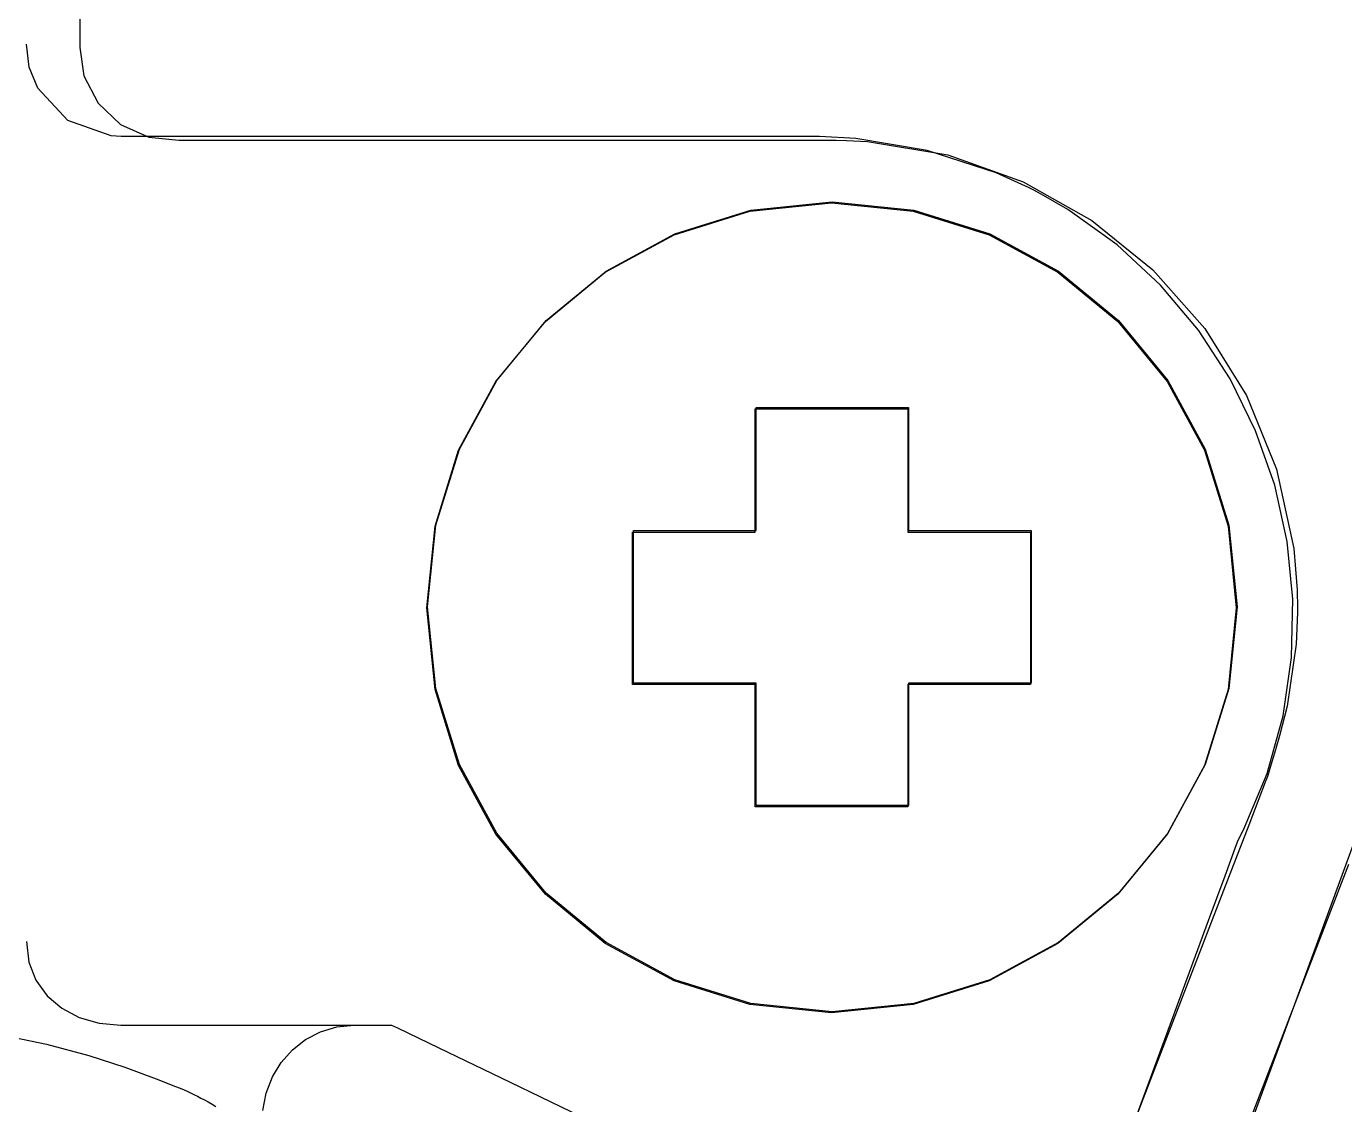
# Model space of a CAD drawing. Extents: x 1 to 47.7, y 0.2 to 35.
# Drawn here: x 36.9824 to 37.4138, y 11.4403 to 11.7931 of the extents above; entities that cross this region are included whole.
import ezdxf

# ---------------------------------------------------------------- set-up
doc = ezdxf.new("R2010")
doc.units = 0
doc.header["$MEASUREMENT"] = 0
for name, color, linetype in [('5_1___24__TARGET_LEDS___12', 7, 'CONTINUOUS'), ('6_1__EMPTY_IO_BOARD_POSITI', 7, 'CONTINUOUS'), ('6_2___8__INDEPENDENT_INPUT', 7, 'CONTINUOUS'), ('6_3___8__OPTOISO_INDEPENDE', 7, 'CONTINUOUS'), ('6_4___24__OPTOISO_INDEPEND', 7, 'CONTINUOUS'), ('6_5___8__INDEPENDENT_INPUT', 7, 'CONTINUOUS'), ('6_6___8__INDEPENDENT_INPUT', 7, 'CONTINUOUS'), ('6_7___8__OPTOISO_INDEPENDE', 7, 'CONTINUOUS'), ('6_8___8__OPTOISO_INDEPENDE', 7, 'CONTINUOUS')]:
    doc.layers.add(name, color=color, linetype=linetype)

msp = doc.modelspace()

# ---------------------------------------------------------------- linework, layer by layer
at = {"layer": '5_1___24__TARGET_LEDS___12'}
for points in [[(37.33613, 11.41043), (37.35414, 11.45939), (37.36229, 11.48156), (37.36928, 11.50057), (37.37466, 11.51521), (37.37799, 11.52424), (37.37874, 11.52629), (37.37886, 11.52662), (37.38071, 11.53025), (37.38842, 11.54867), (37.39364, 11.56752), (37.39643, 11.58659), (37.39687, 11.60566), (37.39501, 11.62453), (37.39092, 11.64298), (37.38467, 11.66081), (37.37632, 11.6778), (37.36593, 11.69374), (37.35358, 11.70843), (37.33932, 11.72164), (37.32322, 11.73317), (37.3145, 11.73824), (37.31191, 11.7396), (37.31058, 11.74028), (37.29976, 11.74519), (37.27721, 11.75253), (37.2538, 11.75645), (37.2419, 11.75708), (37.23807, 11.7571), (37.22979, 11.7571), (37.2153, 11.7571), (37.19589, 11.7571), (37.17285, 11.7571), (37.14748, 11.7571), (37.09494, 11.7571), (37.07035, 11.7571), (37.0486, 11.7571), (37.03101, 11.7571), (37.01884, 11.7571), (37.01342, 11.7571), (37.01009, 11.75726), (36.99599, 11.76225), (36.9861, 11.77289), (36.98335, 11.77973), (36.98238, 11.78726)], [(37.22118, 11.62814), (37.22118, 11.66845), (37.27112, 11.66845), (37.27112, 11.62814), (37.31126, 11.62814), (37.31126, 11.5782), (37.27112, 11.5782), (37.27112, 11.53824), (37.22118, 11.53824), (37.22118, 11.5782), (37.18103, 11.5782), (37.18103, 11.62814), (37.22118, 11.62814)], [(37.42297, 11.54262), (37.40568, 11.49561), (37.38767, 11.44665), (37.37952, 11.42449)], [(36.98238, 11.4937), (36.98319, 11.48694), (36.98552, 11.48099), (36.98916, 11.47593), (36.99394, 11.47186), (36.99967, 11.46884), (37.00617, 11.46697), (37.01325, 11.46633), (37.01749, 11.46633), (37.02841, 11.46633), (37.04334, 11.46633), (37.05961, 11.46633), (37.07454, 11.46633), (37.08546, 11.46633), (37.08969, 11.46633)], [(36.97259, 11.46343), (36.98897, 11.46008), (37.00279, 11.45641), (37.01457, 11.45259), (37.02485, 11.44878), (37.03117, 11.4463), (37.03267, 11.44568), (37.034, 11.44512), (37.03519, 11.44459), (37.0363, 11.44408), (37.03737, 11.44357), (37.03843, 11.44305), (37.03952, 11.44248), (37.04069, 11.44187), (37.04192, 11.4412), (37.04315, 11.44049), (37.04438, 11.43974)], [(37.0598, 11.43841), (37.06086, 11.44411), (37.06289, 11.44938), (37.06578, 11.45413), (37.06943, 11.45825), (37.07375, 11.46163), (37.07862, 11.46417), (37.08396, 11.46577), (37.08967, 11.46633), (37.09014, 11.46633), (37.0914, 11.46633), (37.0932, 11.46633), (37.09531, 11.46633), (37.09747, 11.46633), (37.09946, 11.46633), (37.10102, 11.46633), (37.10191, 11.46633), (37.10389, 11.46544), (37.11732, 11.45895), (37.14071, 11.44766), (37.17044, 11.43331)]]:
    msp.add_lwpolyline(points, dxfattribs=at)
msp.add_lwpolyline([(37.3786, 11.60317), (37.3759, 11.57647), (37.36819, 11.55161), (37.35597, 11.5291), (37.3398, 11.5095), (37.3202, 11.49332), (37.2977, 11.48111), (37.27283, 11.47339), (37.24614, 11.4707), (37.21944, 11.47339), (37.19458, 11.48111), (37.17208, 11.49332), (37.15247, 11.5095), (37.1363, 11.5291), (37.12409, 11.55161), (37.11637, 11.57647), (37.11368, 11.60317), (37.11637, 11.62987), (37.12409, 11.65473), (37.1363, 11.67724), (37.15247, 11.69684), (37.17208, 11.71302), (37.19458, 11.72523), (37.21944, 11.73295), (37.24614, 11.73564), (37.27283, 11.73295), (37.2977, 11.72523), (37.3202, 11.71302), (37.3398, 11.69684), (37.35597, 11.67724), (37.36819, 11.65473), (37.3759, 11.62987)], close=True, dxfattribs=at)
at = {"layer": '6_1__EMPTY_IO_BOARD_POSITI'}
for points in [[(36.99989, 11.80445), (36.99989, 11.79226), (36.99989, 11.7862), (37.00124, 11.77696), (37.00587, 11.76794), (37.01314, 11.761), (37.02241, 11.75681), (37.03231, 11.75586), (37.03809, 11.75586), (37.04684, 11.75586), (37.05813, 11.75586), (37.07154, 11.75586), (37.10302, 11.75586), (37.13789, 11.75586), (37.17276, 11.75586), (37.20425, 11.75586), (37.21765, 11.75586), (37.22894, 11.75586), (37.23769, 11.75586), (37.24347, 11.75586), (37.24585, 11.75586), (37.24737, 11.75585), (37.2508, 11.75578), (37.25761, 11.75541), (37.28395, 11.75102), (37.30858, 11.74228), (37.33108, 11.72962), (37.35103, 11.71346), (37.36803, 11.69422), (37.38165, 11.67233), (37.39149, 11.6482), (37.39713, 11.62227), (37.39825, 11.60875), (37.39836, 11.60268), (37.39835, 11.60136), (37.3979, 11.59095), (37.39495, 11.57073), (37.3925, 11.56095), (37.39126, 11.55684), (37.39115, 11.55645), (37.38968, 11.55141), (37.38859, 11.54769), (37.38859, 11.54769), (37.38785, 11.54578), (37.38574, 11.54032), (37.38243, 11.53175), (37.37809, 11.52052), (37.37288, 11.50704), (37.36697, 11.49177), (37.35374, 11.45755), (37.32633, 11.38664)], [(37.22092, 11.62766), (37.22092, 11.66797), (37.27086, 11.66797), (37.27086, 11.62766), (37.31101, 11.62766), (37.31101, 11.57772), (37.27086, 11.57772), (37.27086, 11.53776), (37.22092, 11.53776), (37.22092, 11.57772), (37.18078, 11.57772), (37.18078, 11.62766), (37.22092, 11.62766)], [(37.37458, 11.41383), (37.38781, 11.44804), (37.41523, 11.51896)]]:
    msp.add_lwpolyline(points, dxfattribs=at)
msp.add_lwpolyline([(37.37835, 11.60287), (37.37566, 11.57617), (37.36794, 11.5513), (37.35573, 11.5288), (37.33956, 11.50919), (37.31995, 11.49302), (37.29745, 11.4808), (37.27259, 11.47308), (37.24589, 11.47039), (37.2192, 11.47308), (37.19433, 11.4808), (37.17183, 11.49302), (37.15223, 11.50919), (37.13605, 11.5288), (37.12384, 11.5513), (37.11612, 11.57617), (37.11343, 11.60287), (37.11612, 11.62956), (37.12384, 11.65443), (37.13605, 11.67693), (37.15223, 11.69654), (37.17183, 11.71271), (37.19433, 11.72493), (37.2192, 11.73265), (37.24589, 11.73534), (37.27259, 11.73265), (37.29745, 11.72493), (37.31995, 11.71271), (37.33956, 11.69654), (37.35573, 11.67693), (37.36794, 11.65443), (37.37566, 11.62956)], close=True, dxfattribs=at)
at = {"layer": '6_2___8__INDEPENDENT_INPUT'}
for points in [[(37.33613, 11.41043), (37.35414, 11.45939), (37.36229, 11.48156), (37.36928, 11.50057), (37.37466, 11.51521), (37.37799, 11.52424), (37.37874, 11.52629), (37.37886, 11.52662), (37.38071, 11.53025), (37.38842, 11.54867), (37.39364, 11.56752), (37.39643, 11.58659), (37.39687, 11.60566), (37.39501, 11.62453), (37.39092, 11.64298), (37.38467, 11.66081), (37.37632, 11.6778), (37.36593, 11.69374), (37.35358, 11.70843), (37.33932, 11.72164), (37.32322, 11.73317), (37.3145, 11.73824), (37.31191, 11.7396), (37.31058, 11.74028), (37.29976, 11.74519), (37.27721, 11.75253), (37.2538, 11.75645), (37.2419, 11.75708), (37.23807, 11.7571), (37.22979, 11.7571), (37.2153, 11.7571), (37.19589, 11.7571), (37.17285, 11.7571), (37.14748, 11.7571), (37.09494, 11.7571), (37.07035, 11.7571), (37.0486, 11.7571), (37.03101, 11.7571), (37.01884, 11.7571), (37.01342, 11.7571), (37.01009, 11.75726), (36.99599, 11.76225), (36.9861, 11.77289), (36.98335, 11.77973), (36.98238, 11.78726)], [(37.22118, 11.62814), (37.22118, 11.66845), (37.27112, 11.66845), (37.27112, 11.62814), (37.31126, 11.62814), (37.31126, 11.5782), (37.27112, 11.5782), (37.27112, 11.53824), (37.22118, 11.53824), (37.22118, 11.5782), (37.18103, 11.5782), (37.18103, 11.62814), (37.22118, 11.62814)], [(37.42297, 11.54262), (37.40568, 11.49561), (37.38767, 11.44665), (37.37952, 11.42449)], [(36.98238, 11.4937), (36.98319, 11.48694), (36.98552, 11.48099), (36.98916, 11.47593), (36.99394, 11.47186), (36.99967, 11.46884), (37.00617, 11.46697), (37.01325, 11.46633), (37.01749, 11.46633), (37.02841, 11.46633), (37.04334, 11.46633), (37.05961, 11.46633), (37.07454, 11.46633), (37.08546, 11.46633), (37.08969, 11.46633)], [(36.97259, 11.46343), (36.98897, 11.46008), (37.00279, 11.45641), (37.01457, 11.45259), (37.02485, 11.44878), (37.03117, 11.4463), (37.03267, 11.44568), (37.034, 11.44512), (37.03519, 11.44459), (37.0363, 11.44408), (37.03737, 11.44357), (37.03843, 11.44305), (37.03952, 11.44248), (37.04069, 11.44187), (37.04192, 11.4412), (37.04315, 11.44049), (37.04438, 11.43974)], [(37.0598, 11.43841), (37.06086, 11.44411), (37.06289, 11.44938), (37.06578, 11.45413), (37.06943, 11.45825), (37.07375, 11.46163), (37.07862, 11.46417), (37.08396, 11.46577), (37.08967, 11.46633), (37.09014, 11.46633), (37.0914, 11.46633), (37.0932, 11.46633), (37.09531, 11.46633), (37.09747, 11.46633), (37.09946, 11.46633), (37.10102, 11.46633), (37.10191, 11.46633), (37.10389, 11.46544), (37.11732, 11.45895), (37.14071, 11.44766), (37.17044, 11.43331)]]:
    msp.add_lwpolyline(points, dxfattribs=at)
msp.add_lwpolyline([(37.3786, 11.60317), (37.3759, 11.57647), (37.36819, 11.55161), (37.35597, 11.5291), (37.3398, 11.5095), (37.3202, 11.49332), (37.2977, 11.48111), (37.27283, 11.47339), (37.24614, 11.4707), (37.21944, 11.47339), (37.19458, 11.48111), (37.17208, 11.49332), (37.15247, 11.5095), (37.1363, 11.5291), (37.12409, 11.55161), (37.11637, 11.57647), (37.11368, 11.60317), (37.11637, 11.62987), (37.12409, 11.65473), (37.1363, 11.67724), (37.15247, 11.69684), (37.17208, 11.71302), (37.19458, 11.72523), (37.21944, 11.73295), (37.24614, 11.73564), (37.27283, 11.73295), (37.2977, 11.72523), (37.3202, 11.71302), (37.3398, 11.69684), (37.35597, 11.67724), (37.36819, 11.65473), (37.3759, 11.62987)], close=True, dxfattribs=at)
at = {"layer": '6_3___8__OPTOISO_INDEPENDE'}
for points in [[(37.33613, 11.41043), (37.35414, 11.45939), (37.36229, 11.48156), (37.36928, 11.50057), (37.37466, 11.51521), (37.37799, 11.52424), (37.37874, 11.52629), (37.37886, 11.52662), (37.38071, 11.53025), (37.38842, 11.54867), (37.39364, 11.56752), (37.39643, 11.58659), (37.39687, 11.60566), (37.39501, 11.62453), (37.39092, 11.64298), (37.38467, 11.66081), (37.37632, 11.6778), (37.36593, 11.69374), (37.35358, 11.70843), (37.33932, 11.72164), (37.32322, 11.73317), (37.3145, 11.73824), (37.31191, 11.7396), (37.31058, 11.74028), (37.29976, 11.74519), (37.27721, 11.75253), (37.2538, 11.75645), (37.2419, 11.75708), (37.23807, 11.7571), (37.22979, 11.7571), (37.2153, 11.7571), (37.19589, 11.7571), (37.17285, 11.7571), (37.14748, 11.7571), (37.09494, 11.7571), (37.07035, 11.7571), (37.0486, 11.7571), (37.03101, 11.7571), (37.01884, 11.7571), (37.01342, 11.7571), (37.01009, 11.75726), (36.99599, 11.76225), (36.9861, 11.77289), (36.98335, 11.77973), (36.98238, 11.78726)], [(37.22118, 11.62814), (37.22118, 11.66845), (37.27112, 11.66845), (37.27112, 11.62814), (37.31126, 11.62814), (37.31126, 11.5782), (37.27112, 11.5782), (37.27112, 11.53824), (37.22118, 11.53824), (37.22118, 11.5782), (37.18103, 11.5782), (37.18103, 11.62814), (37.22118, 11.62814)], [(37.42297, 11.54262), (37.40568, 11.49561), (37.38767, 11.44665), (37.37952, 11.42449)], [(36.98238, 11.4937), (36.98319, 11.48694), (36.98552, 11.48099), (36.98916, 11.47593), (36.99394, 11.47186), (36.99967, 11.46884), (37.00617, 11.46697), (37.01325, 11.46633), (37.01749, 11.46633), (37.02841, 11.46633), (37.04334, 11.46633), (37.05961, 11.46633), (37.07454, 11.46633), (37.08546, 11.46633), (37.08969, 11.46633)], [(36.97259, 11.46343), (36.98897, 11.46008), (37.00279, 11.45641), (37.01457, 11.45259), (37.02485, 11.44878), (37.03117, 11.4463), (37.03267, 11.44568), (37.034, 11.44512), (37.03519, 11.44459), (37.0363, 11.44408), (37.03737, 11.44357), (37.03843, 11.44305), (37.03952, 11.44248), (37.04069, 11.44187), (37.04192, 11.4412), (37.04315, 11.44049), (37.04438, 11.43974)], [(37.0598, 11.43841), (37.06086, 11.44411), (37.06289, 11.44938), (37.06578, 11.45413), (37.06943, 11.45825), (37.07375, 11.46163), (37.07862, 11.46417), (37.08396, 11.46577), (37.08967, 11.46633), (37.09014, 11.46633), (37.0914, 11.46633), (37.0932, 11.46633), (37.09531, 11.46633), (37.09747, 11.46633), (37.09946, 11.46633), (37.10102, 11.46633), (37.10191, 11.46633), (37.10389, 11.46544), (37.11732, 11.45895), (37.14071, 11.44766), (37.17044, 11.43331)]]:
    msp.add_lwpolyline(points, dxfattribs=at)
msp.add_lwpolyline([(37.3786, 11.60317), (37.3759, 11.57647), (37.36819, 11.55161), (37.35597, 11.5291), (37.3398, 11.5095), (37.3202, 11.49332), (37.2977, 11.48111), (37.27283, 11.47339), (37.24614, 11.4707), (37.21944, 11.47339), (37.19458, 11.48111), (37.17208, 11.49332), (37.15247, 11.5095), (37.1363, 11.5291), (37.12409, 11.55161), (37.11637, 11.57647), (37.11368, 11.60317), (37.11637, 11.62987), (37.12409, 11.65473), (37.1363, 11.67724), (37.15247, 11.69684), (37.17208, 11.71302), (37.19458, 11.72523), (37.21944, 11.73295), (37.24614, 11.73564), (37.27283, 11.73295), (37.2977, 11.72523), (37.3202, 11.71302), (37.3398, 11.69684), (37.35597, 11.67724), (37.36819, 11.65473), (37.3759, 11.62987)], close=True, dxfattribs=at)
at = {"layer": '6_4___24__OPTOISO_INDEPEND'}
for points in [[(37.33613, 11.41043), (37.35414, 11.45939), (37.36229, 11.48156), (37.36928, 11.50057), (37.37466, 11.51521), (37.37799, 11.52424), (37.37874, 11.52629), (37.37886, 11.52662), (37.38071, 11.53025), (37.38842, 11.54867), (37.39364, 11.56752), (37.39643, 11.58659), (37.39687, 11.60566), (37.39501, 11.62453), (37.39092, 11.64298), (37.38467, 11.66081), (37.37632, 11.6778), (37.36593, 11.69374), (37.35358, 11.70843), (37.33932, 11.72164), (37.32322, 11.73317), (37.3145, 11.73824), (37.31191, 11.7396), (37.31058, 11.74028), (37.29976, 11.74519), (37.27721, 11.75253), (37.2538, 11.75645), (37.2419, 11.75708), (37.23807, 11.7571), (37.22979, 11.7571), (37.2153, 11.7571), (37.19589, 11.7571), (37.17285, 11.7571), (37.14748, 11.7571), (37.09494, 11.7571), (37.07035, 11.7571), (37.0486, 11.7571), (37.03101, 11.7571), (37.01884, 11.7571), (37.01342, 11.7571), (37.01009, 11.75726), (36.99599, 11.76225), (36.9861, 11.77289), (36.98335, 11.77973), (36.98238, 11.78726)], [(37.22118, 11.62814), (37.22118, 11.66845), (37.27112, 11.66845), (37.27112, 11.62814), (37.31126, 11.62814), (37.31126, 11.5782), (37.27112, 11.5782), (37.27112, 11.53824), (37.22118, 11.53824), (37.22118, 11.5782), (37.18103, 11.5782), (37.18103, 11.62814), (37.22118, 11.62814)], [(37.42297, 11.54262), (37.40568, 11.49561), (37.38767, 11.44665), (37.37952, 11.42449)], [(36.98238, 11.4937), (36.98319, 11.48694), (36.98552, 11.48099), (36.98916, 11.47593), (36.99394, 11.47186), (36.99967, 11.46884), (37.00617, 11.46697), (37.01325, 11.46633), (37.01749, 11.46633), (37.02841, 11.46633), (37.04334, 11.46633), (37.05961, 11.46633), (37.07454, 11.46633), (37.08546, 11.46633), (37.08969, 11.46633)], [(36.97259, 11.46343), (36.98897, 11.46008), (37.00279, 11.45641), (37.01457, 11.45259), (37.02485, 11.44878), (37.03117, 11.4463), (37.03267, 11.44568), (37.034, 11.44512), (37.03519, 11.44459), (37.0363, 11.44408), (37.03737, 11.44357), (37.03843, 11.44305), (37.03952, 11.44248), (37.04069, 11.44187), (37.04192, 11.4412), (37.04315, 11.44049), (37.04438, 11.43974)], [(37.0598, 11.43841), (37.06086, 11.44411), (37.06289, 11.44938), (37.06578, 11.45413), (37.06943, 11.45825), (37.07375, 11.46163), (37.07862, 11.46417), (37.08396, 11.46577), (37.08967, 11.46633), (37.09014, 11.46633), (37.0914, 11.46633), (37.0932, 11.46633), (37.09531, 11.46633), (37.09747, 11.46633), (37.09946, 11.46633), (37.10102, 11.46633), (37.10191, 11.46633), (37.10389, 11.46544), (37.11732, 11.45895), (37.14071, 11.44766), (37.17044, 11.43331)]]:
    msp.add_lwpolyline(points, dxfattribs=at)
msp.add_lwpolyline([(37.3786, 11.60317), (37.3759, 11.57647), (37.36819, 11.55161), (37.35597, 11.5291), (37.3398, 11.5095), (37.3202, 11.49332), (37.2977, 11.48111), (37.27283, 11.47339), (37.24614, 11.4707), (37.21944, 11.47339), (37.19458, 11.48111), (37.17208, 11.49332), (37.15247, 11.5095), (37.1363, 11.5291), (37.12409, 11.55161), (37.11637, 11.57647), (37.11368, 11.60317), (37.11637, 11.62987), (37.12409, 11.65473), (37.1363, 11.67724), (37.15247, 11.69684), (37.17208, 11.71302), (37.19458, 11.72523), (37.21944, 11.73295), (37.24614, 11.73564), (37.27283, 11.73295), (37.2977, 11.72523), (37.3202, 11.71302), (37.3398, 11.69684), (37.35597, 11.67724), (37.36819, 11.65473), (37.3759, 11.62987)], close=True, dxfattribs=at)
at = {"layer": '6_5___8__INDEPENDENT_INPUT'}
for points in [[(37.33613, 11.41043), (37.35414, 11.45939), (37.36229, 11.48156), (37.36928, 11.50057), (37.37466, 11.51521), (37.37799, 11.52424), (37.37874, 11.52629), (37.37886, 11.52662), (37.38071, 11.53025), (37.38842, 11.54867), (37.39364, 11.56752), (37.39643, 11.58659), (37.39687, 11.60566), (37.39501, 11.62453), (37.39092, 11.64298), (37.38467, 11.66081), (37.37632, 11.6778), (37.36593, 11.69374), (37.35358, 11.70843), (37.33932, 11.72164), (37.32322, 11.73317), (37.3145, 11.73824), (37.31191, 11.7396), (37.31058, 11.74028), (37.29976, 11.74519), (37.27721, 11.75253), (37.2538, 11.75645), (37.2419, 11.75708), (37.23807, 11.7571), (37.22979, 11.7571), (37.2153, 11.7571), (37.19589, 11.7571), (37.17285, 11.7571), (37.14748, 11.7571), (37.09494, 11.7571), (37.07035, 11.7571), (37.0486, 11.7571), (37.03101, 11.7571), (37.01884, 11.7571), (37.01342, 11.7571), (37.01009, 11.75726), (36.99599, 11.76225), (36.9861, 11.77289), (36.98335, 11.77973), (36.98238, 11.78726)], [(37.22118, 11.62814), (37.22118, 11.66845), (37.27112, 11.66845), (37.27112, 11.62814), (37.31126, 11.62814), (37.31126, 11.5782), (37.27112, 11.5782), (37.27112, 11.53824), (37.22118, 11.53824), (37.22118, 11.5782), (37.18103, 11.5782), (37.18103, 11.62814), (37.22118, 11.62814)], [(37.42297, 11.54262), (37.40568, 11.49561), (37.38767, 11.44665), (37.37952, 11.42449)], [(36.98238, 11.4937), (36.98319, 11.48694), (36.98552, 11.48099), (36.98916, 11.47593), (36.99394, 11.47186), (36.99967, 11.46884), (37.00617, 11.46697), (37.01325, 11.46633), (37.01749, 11.46633), (37.02841, 11.46633), (37.04334, 11.46633), (37.05961, 11.46633), (37.07454, 11.46633), (37.08546, 11.46633), (37.08969, 11.46633)], [(36.97259, 11.46343), (36.98897, 11.46008), (37.00279, 11.45641), (37.01457, 11.45259), (37.02485, 11.44878), (37.03117, 11.4463), (37.03267, 11.44568), (37.034, 11.44512), (37.03519, 11.44459), (37.0363, 11.44408), (37.03737, 11.44357), (37.03843, 11.44305), (37.03952, 11.44248), (37.04069, 11.44187), (37.04192, 11.4412), (37.04315, 11.44049), (37.04438, 11.43974)], [(37.0598, 11.43841), (37.06086, 11.44411), (37.06289, 11.44938), (37.06578, 11.45413), (37.06943, 11.45825), (37.07375, 11.46163), (37.07862, 11.46417), (37.08396, 11.46577), (37.08967, 11.46633), (37.09014, 11.46633), (37.0914, 11.46633), (37.0932, 11.46633), (37.09531, 11.46633), (37.09747, 11.46633), (37.09946, 11.46633), (37.10102, 11.46633), (37.10191, 11.46633), (37.10389, 11.46544), (37.11732, 11.45895), (37.14071, 11.44766), (37.17044, 11.43331)]]:
    msp.add_lwpolyline(points, dxfattribs=at)
msp.add_lwpolyline([(37.3786, 11.60317), (37.3759, 11.57647), (37.36819, 11.55161), (37.35597, 11.5291), (37.3398, 11.5095), (37.3202, 11.49332), (37.2977, 11.48111), (37.27283, 11.47339), (37.24614, 11.4707), (37.21944, 11.47339), (37.19458, 11.48111), (37.17208, 11.49332), (37.15247, 11.5095), (37.1363, 11.5291), (37.12409, 11.55161), (37.11637, 11.57647), (37.11368, 11.60317), (37.11637, 11.62987), (37.12409, 11.65473), (37.1363, 11.67724), (37.15247, 11.69684), (37.17208, 11.71302), (37.19458, 11.72523), (37.21944, 11.73295), (37.24614, 11.73564), (37.27283, 11.73295), (37.2977, 11.72523), (37.3202, 11.71302), (37.3398, 11.69684), (37.35597, 11.67724), (37.36819, 11.65473), (37.3759, 11.62987)], close=True, dxfattribs=at)
at = {"layer": '6_6___8__INDEPENDENT_INPUT'}
for points in [[(37.33613, 11.41043), (37.35414, 11.45939), (37.36229, 11.48156), (37.36928, 11.50057), (37.37466, 11.51521), (37.37799, 11.52424), (37.37874, 11.52629), (37.37886, 11.52662), (37.38071, 11.53025), (37.38842, 11.54867), (37.39364, 11.56752), (37.39643, 11.58659), (37.39687, 11.60566), (37.39501, 11.62453), (37.39092, 11.64298), (37.38467, 11.66081), (37.37632, 11.6778), (37.36593, 11.69374), (37.35358, 11.70843), (37.33932, 11.72164), (37.32322, 11.73317), (37.3145, 11.73824), (37.31191, 11.7396), (37.31058, 11.74028), (37.29976, 11.74519), (37.27721, 11.75253), (37.2538, 11.75645), (37.2419, 11.75708), (37.23807, 11.7571), (37.22979, 11.7571), (37.2153, 11.7571), (37.19589, 11.7571), (37.17285, 11.7571), (37.14748, 11.7571), (37.09494, 11.7571), (37.07035, 11.7571), (37.0486, 11.7571), (37.03101, 11.7571), (37.01884, 11.7571), (37.01342, 11.7571), (37.01009, 11.75726), (36.99599, 11.76225), (36.9861, 11.77289), (36.98335, 11.77973), (36.98238, 11.78726)], [(37.22118, 11.62814), (37.22118, 11.66845), (37.27112, 11.66845), (37.27112, 11.62814), (37.31126, 11.62814), (37.31126, 11.5782), (37.27112, 11.5782), (37.27112, 11.53824), (37.22118, 11.53824), (37.22118, 11.5782), (37.18103, 11.5782), (37.18103, 11.62814), (37.22118, 11.62814)], [(37.42297, 11.54262), (37.40568, 11.49561), (37.38767, 11.44665), (37.37952, 11.42449)], [(36.98238, 11.4937), (36.98319, 11.48694), (36.98552, 11.48099), (36.98916, 11.47593), (36.99394, 11.47186), (36.99967, 11.46884), (37.00617, 11.46697), (37.01325, 11.46633), (37.01749, 11.46633), (37.02841, 11.46633), (37.04334, 11.46633), (37.05961, 11.46633), (37.07454, 11.46633), (37.08546, 11.46633), (37.08969, 11.46633)], [(36.97259, 11.46343), (36.98897, 11.46008), (37.00279, 11.45641), (37.01457, 11.45259), (37.02485, 11.44878), (37.03117, 11.4463), (37.03267, 11.44568), (37.034, 11.44512), (37.03519, 11.44459), (37.0363, 11.44408), (37.03737, 11.44357), (37.03843, 11.44305), (37.03952, 11.44248), (37.04069, 11.44187), (37.04192, 11.4412), (37.04315, 11.44049), (37.04438, 11.43974)], [(37.0598, 11.43841), (37.06086, 11.44411), (37.06289, 11.44938), (37.06578, 11.45413), (37.06943, 11.45825), (37.07375, 11.46163), (37.07862, 11.46417), (37.08396, 11.46577), (37.08967, 11.46633), (37.09014, 11.46633), (37.0914, 11.46633), (37.0932, 11.46633), (37.09531, 11.46633), (37.09747, 11.46633), (37.09946, 11.46633), (37.10102, 11.46633), (37.10191, 11.46633), (37.10389, 11.46544), (37.11732, 11.45895), (37.14071, 11.44766), (37.17044, 11.43331)]]:
    msp.add_lwpolyline(points, dxfattribs=at)
msp.add_lwpolyline([(37.3786, 11.60317), (37.3759, 11.57647), (37.36819, 11.55161), (37.35597, 11.5291), (37.3398, 11.5095), (37.3202, 11.49332), (37.2977, 11.48111), (37.27283, 11.47339), (37.24614, 11.4707), (37.21944, 11.47339), (37.19458, 11.48111), (37.17208, 11.49332), (37.15247, 11.5095), (37.1363, 11.5291), (37.12409, 11.55161), (37.11637, 11.57647), (37.11368, 11.60317), (37.11637, 11.62987), (37.12409, 11.65473), (37.1363, 11.67724), (37.15247, 11.69684), (37.17208, 11.71302), (37.19458, 11.72523), (37.21944, 11.73295), (37.24614, 11.73564), (37.27283, 11.73295), (37.2977, 11.72523), (37.3202, 11.71302), (37.3398, 11.69684), (37.35597, 11.67724), (37.36819, 11.65473), (37.3759, 11.62987)], close=True, dxfattribs=at)
at = {"layer": '6_7___8__OPTOISO_INDEPENDE'}
for points in [[(37.33613, 11.41043), (37.35414, 11.45939), (37.36229, 11.48156), (37.36928, 11.50057), (37.37466, 11.51521), (37.37799, 11.52424), (37.37874, 11.52629), (37.37886, 11.52662), (37.38071, 11.53025), (37.38842, 11.54867), (37.39364, 11.56752), (37.39643, 11.58659), (37.39687, 11.60566), (37.39501, 11.62453), (37.39092, 11.64298), (37.38467, 11.66081), (37.37632, 11.6778), (37.36593, 11.69374), (37.35358, 11.70843), (37.33932, 11.72164), (37.32322, 11.73317), (37.3145, 11.73824), (37.31191, 11.7396), (37.31058, 11.74028), (37.29976, 11.74519), (37.27721, 11.75253), (37.2538, 11.75645), (37.2419, 11.75708), (37.23807, 11.7571), (37.22979, 11.7571), (37.2153, 11.7571), (37.19589, 11.7571), (37.17285, 11.7571), (37.14748, 11.7571), (37.09494, 11.7571), (37.07035, 11.7571), (37.0486, 11.7571), (37.03101, 11.7571), (37.01884, 11.7571), (37.01342, 11.7571), (37.01009, 11.75726), (36.99599, 11.76225), (36.9861, 11.77289), (36.98335, 11.77973), (36.98238, 11.78726)], [(37.22118, 11.62814), (37.22118, 11.66845), (37.27112, 11.66845), (37.27112, 11.62814), (37.31126, 11.62814), (37.31126, 11.5782), (37.27112, 11.5782), (37.27112, 11.53824), (37.22118, 11.53824), (37.22118, 11.5782), (37.18103, 11.5782), (37.18103, 11.62814), (37.22118, 11.62814)], [(37.42297, 11.54262), (37.40568, 11.49561), (37.38767, 11.44665), (37.37952, 11.42449)], [(36.98238, 11.4937), (36.98319, 11.48694), (36.98552, 11.48099), (36.98916, 11.47593), (36.99394, 11.47186), (36.99967, 11.46884), (37.00617, 11.46697), (37.01325, 11.46633), (37.01749, 11.46633), (37.02841, 11.46633), (37.04334, 11.46633), (37.05961, 11.46633), (37.07454, 11.46633), (37.08546, 11.46633), (37.08969, 11.46633)], [(36.97259, 11.46343), (36.98897, 11.46008), (37.00279, 11.45641), (37.01457, 11.45259), (37.02485, 11.44878), (37.03117, 11.4463), (37.03267, 11.44568), (37.034, 11.44512), (37.03519, 11.44459), (37.0363, 11.44408), (37.03737, 11.44357), (37.03843, 11.44305), (37.03952, 11.44248), (37.04069, 11.44187), (37.04192, 11.4412), (37.04315, 11.44049), (37.04438, 11.43974)], [(37.0598, 11.43841), (37.06086, 11.44411), (37.06289, 11.44938), (37.06578, 11.45413), (37.06943, 11.45825), (37.07375, 11.46163), (37.07862, 11.46417), (37.08396, 11.46577), (37.08967, 11.46633), (37.09014, 11.46633), (37.0914, 11.46633), (37.0932, 11.46633), (37.09531, 11.46633), (37.09747, 11.46633), (37.09946, 11.46633), (37.10102, 11.46633), (37.10191, 11.46633), (37.10389, 11.46544), (37.11732, 11.45895), (37.14071, 11.44766), (37.17044, 11.43331)]]:
    msp.add_lwpolyline(points, dxfattribs=at)
msp.add_lwpolyline([(37.3786, 11.60317), (37.3759, 11.57647), (37.36819, 11.55161), (37.35597, 11.5291), (37.3398, 11.5095), (37.3202, 11.49332), (37.2977, 11.48111), (37.27283, 11.47339), (37.24614, 11.4707), (37.21944, 11.47339), (37.19458, 11.48111), (37.17208, 11.49332), (37.15247, 11.5095), (37.1363, 11.5291), (37.12409, 11.55161), (37.11637, 11.57647), (37.11368, 11.60317), (37.11637, 11.62987), (37.12409, 11.65473), (37.1363, 11.67724), (37.15247, 11.69684), (37.17208, 11.71302), (37.19458, 11.72523), (37.21944, 11.73295), (37.24614, 11.73564), (37.27283, 11.73295), (37.2977, 11.72523), (37.3202, 11.71302), (37.3398, 11.69684), (37.35597, 11.67724), (37.36819, 11.65473), (37.3759, 11.62987)], close=True, dxfattribs=at)
at = {"layer": '6_8___8__OPTOISO_INDEPENDE'}
for points in [[(37.33613, 11.41043), (37.35414, 11.45939), (37.36229, 11.48156), (37.36928, 11.50057), (37.37466, 11.51521), (37.37799, 11.52424), (37.37874, 11.52629), (37.37886, 11.52662), (37.38071, 11.53025), (37.38842, 11.54867), (37.39364, 11.56752), (37.39643, 11.58659), (37.39687, 11.60566), (37.39501, 11.62453), (37.39092, 11.64298), (37.38467, 11.66081), (37.37632, 11.6778), (37.36593, 11.69374), (37.35358, 11.70843), (37.33932, 11.72164), (37.32322, 11.73317), (37.3145, 11.73824), (37.31191, 11.7396), (37.31058, 11.74028), (37.29976, 11.74519), (37.27721, 11.75253), (37.2538, 11.75645), (37.2419, 11.75708), (37.23807, 11.7571), (37.22979, 11.7571), (37.2153, 11.7571), (37.19589, 11.7571), (37.17285, 11.7571), (37.14748, 11.7571), (37.09494, 11.7571), (37.07035, 11.7571), (37.0486, 11.7571), (37.03101, 11.7571), (37.01884, 11.7571), (37.01342, 11.7571), (37.01009, 11.75726), (36.99599, 11.76225), (36.9861, 11.77289), (36.98335, 11.77973), (36.98238, 11.78726)], [(37.22118, 11.62814), (37.22118, 11.66845), (37.27112, 11.66845), (37.27112, 11.62814), (37.31126, 11.62814), (37.31126, 11.5782), (37.27112, 11.5782), (37.27112, 11.53824), (37.22118, 11.53824), (37.22118, 11.5782), (37.18103, 11.5782), (37.18103, 11.62814), (37.22118, 11.62814)], [(37.42297, 11.54262), (37.40568, 11.49561), (37.38767, 11.44665), (37.37952, 11.42449)], [(36.98238, 11.4937), (36.98319, 11.48694), (36.98552, 11.48099), (36.98916, 11.47593), (36.99394, 11.47186), (36.99967, 11.46884), (37.00617, 11.46697), (37.01325, 11.46633), (37.01749, 11.46633), (37.02841, 11.46633), (37.04334, 11.46633), (37.05961, 11.46633), (37.07454, 11.46633), (37.08546, 11.46633), (37.08969, 11.46633)], [(36.97259, 11.46343), (36.98897, 11.46008), (37.00279, 11.45641), (37.01457, 11.45259), (37.02485, 11.44878), (37.03117, 11.4463), (37.03267, 11.44568), (37.034, 11.44512), (37.03519, 11.44459), (37.0363, 11.44408), (37.03737, 11.44357), (37.03843, 11.44305), (37.03952, 11.44248), (37.04069, 11.44187), (37.04192, 11.4412), (37.04315, 11.44049), (37.04438, 11.43974)], [(37.0598, 11.43841), (37.06086, 11.44411), (37.06289, 11.44938), (37.06578, 11.45413), (37.06943, 11.45825), (37.07375, 11.46163), (37.07862, 11.46417), (37.08396, 11.46577), (37.08967, 11.46633), (37.09014, 11.46633), (37.0914, 11.46633), (37.0932, 11.46633), (37.09531, 11.46633), (37.09747, 11.46633), (37.09946, 11.46633), (37.10102, 11.46633), (37.10191, 11.46633), (37.10389, 11.46544), (37.11732, 11.45895), (37.14071, 11.44766), (37.17044, 11.43331)]]:
    msp.add_lwpolyline(points, dxfattribs=at)
msp.add_lwpolyline([(37.3786, 11.60317), (37.3759, 11.57647), (37.36819, 11.55161), (37.35597, 11.5291), (37.3398, 11.5095), (37.3202, 11.49332), (37.2977, 11.48111), (37.27283, 11.47339), (37.24614, 11.4707), (37.21944, 11.47339), (37.19458, 11.48111), (37.17208, 11.49332), (37.15247, 11.5095), (37.1363, 11.5291), (37.12409, 11.55161), (37.11637, 11.57647), (37.11368, 11.60317), (37.11637, 11.62987), (37.12409, 11.65473), (37.1363, 11.67724), (37.15247, 11.69684), (37.17208, 11.71302), (37.19458, 11.72523), (37.21944, 11.73295), (37.24614, 11.73564), (37.27283, 11.73295), (37.2977, 11.72523), (37.3202, 11.71302), (37.3398, 11.69684), (37.35597, 11.67724), (37.36819, 11.65473), (37.3759, 11.62987)], close=True, dxfattribs=at)

doc.saveas('drawing.dxf')
